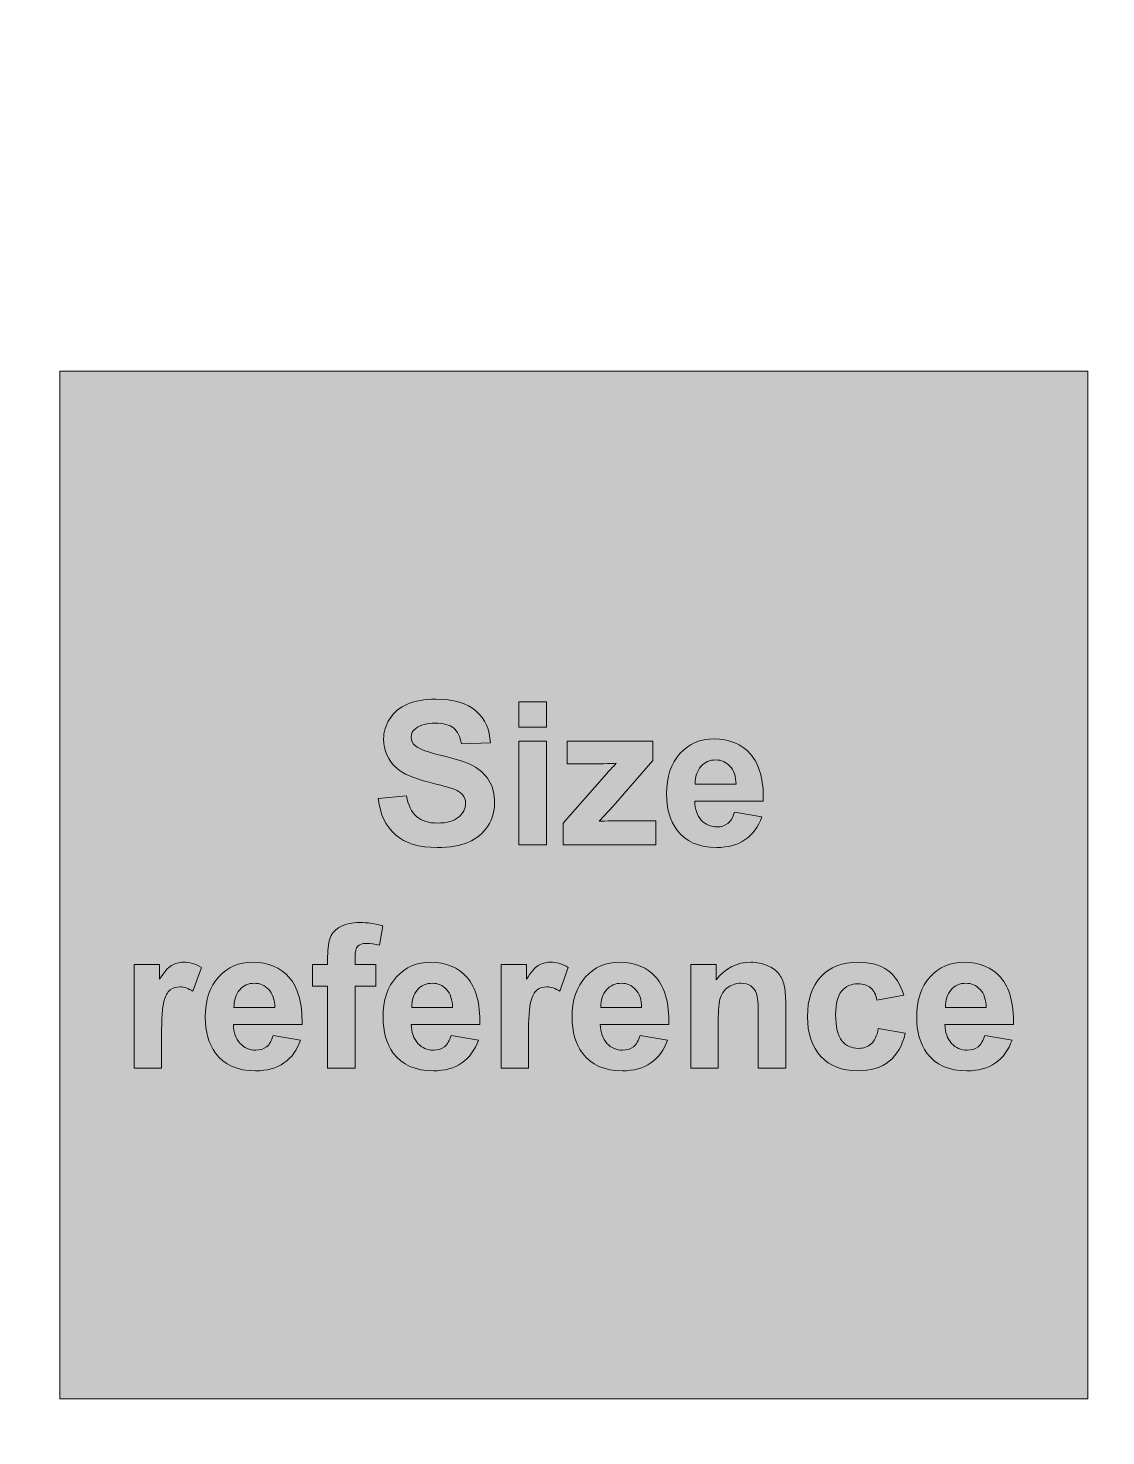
# Model space of a CAD drawing. Header units: centimetres. Extents: x 0 to 42, y -40 to 0.
# Drawn here: x 3.997 to 7.142, y -35.99 to -31.88 of the extents above; entities that cross this region are included whole.
import ezdxf

# ---------------------------------------------------------------- set-up
doc = ezdxf.new("R2010")
doc.units = ezdxf.units.CM
doc.header["$MEASUREMENT"] = 0

msp = doc.modelspace()

# ---------------------------------------------------------------- hatches: boundary and pattern name
at = {"true_color": 0xed3237}
msp.add_hatch(color=240, dxfattribs=at).paths.add_polyline_path([(4.0892, -35.8816), (7.0892, -35.8816), (7.0892, -32.8817), (4.0892, -32.8817)])
at = {"true_color": 0xfefefe}
h = msp.add_hatch(color=7, dxfattribs=at)
edge = h.paths.add_edge_path()
edge.add_spline(control_points=[(5.0183, -34.1292), (5.0183, -34.1292), (5.1005, -34.1211), (5.1005, -34.1211), (5.1055, -34.1486), (5.1154, -34.1687), (5.1305, -34.1817), (5.1456, -34.1946), (5.1659, -34.201), (5.1915, -34.201), (5.2185, -34.201), (5.2389, -34.1953), (5.2526, -34.1838), (5.2664, -34.1723), (5.2733, -34.1589), (5.2733, -34.1435), (5.2733, -34.1336), (5.2703, -34.1252), (5.2646, -34.1182), (5.2589, -34.1113), (5.2488, -34.1053), (5.2344, -34.1002), (5.2245, -34.0967), (5.2022, -34.0907), (5.1672, -34.082), (5.1221, -34.0707), (5.0905, -34.0569), (5.0723, -34.0404), (5.0468, -34.0174), (5.034, -33.9893), (5.034, -33.9561), (5.034, -33.9348), (5.0401, -33.9148), (5.052, -33.8962), (5.0641, -33.8776), (5.0814, -33.8635), (5.104, -33.8538), (5.1267, -33.8441), (5.1539, -33.8392), (5.186, -33.8392), (5.2382, -33.8392), (5.2776, -33.8508), (5.304, -33.874), (5.3304, -33.8973), (5.3443, -33.9282), (5.3456, -33.967), (5.3456, -33.967), (5.261, -33.9699), (5.261, -33.9699), (5.2574, -33.9483), (5.2497, -33.9329), (5.2379, -33.9234), (5.2262, -33.914), (5.2085, -33.9092), (5.185, -33.9092), (5.1606, -33.9092), (5.1416, -33.9143), (5.1279, -33.9244), (5.119, -33.9309), (5.1145, -33.9396), (5.1145, -33.9505), (5.1145, -33.9604), (5.1187, -33.9689), (5.1271, -33.9759), (5.1377, -33.9849), (5.1635, -33.9942), (5.2044, -34.004), (5.2454, -34.0136), (5.2756, -34.0237), (5.2951, -34.034), (5.3148, -34.0444), (5.3302, -34.0585), (5.3412, -34.0765), (5.3523, -34.0945), (5.3579, -34.1167), (5.3579, -34.143), (5.3579, -34.167), (5.3513, -34.1894), (5.3379, -34.2103), (5.3246, -34.2312), (5.3058, -34.2468), (5.2815, -34.2569), (5.2572, -34.2671), (5.2269, -34.2722), (5.1906, -34.2722), (5.1378, -34.2722), (5.0972, -34.26), (5.0689, -34.2356), (5.0406, -34.2113), (5.0238, -34.1758), (5.0183, -34.1292), (5.0183, -34.1292), (5.0183, -34.1292), (5.0183, -34.1292)], knot_values=[0, 0, 0, 0, 1, 1, 1, 2, 2, 2, 3, 3, 3, 4, 4, 4, 5, 5, 5, 6, 6, 6, 7, 7, 7, 8, 8, 8, 9, 9, 9, 10, 10, 10, 11, 11, 11, 12, 12, 12, 13, 13, 13, 14, 14, 14, 15, 15, 15, 16, 16, 16, 17, 17, 17, 18, 18, 18, 19, 19, 19, 20, 20, 20, 21, 21, 21, 22, 22, 22, 23, 23, 23, 24, 24, 24, 25, 25, 25, 26, 26, 26, 27, 27, 27, 28, 28, 28, 29, 29, 29, 30, 30, 30, 31, 31, 31, 31], degree=3, periodic=1)
h.paths.add_polyline_path([(5.4291, -33.9209), (5.4291, -33.8468), (5.509, -33.8468), (5.509, -33.9209)])
h.paths.add_polyline_path([(5.4291, -34.2646), (5.4291, -33.9618), (5.509, -33.9618), (5.509, -34.2646)])
edge = h.paths.add_edge_path()
edge.add_spline(control_points=[(5.5585, -34.2646), (5.5585, -34.2646), (5.5585, -34.2016), (5.5585, -34.2016), (5.5585, -34.2016), (5.6718, -34.0718), (5.6718, -34.0718), (5.6905, -34.0504), (5.7042, -34.0355), (5.7131, -34.0265), (5.7038, -34.0271), (5.6916, -34.0275), (5.6764, -34.0277), (5.6764, -34.0277), (5.5696, -34.0283), (5.5696, -34.0283), (5.5696, -34.0283), (5.5696, -33.9618), (5.5696, -33.9618), (5.5696, -33.9618), (5.8199, -33.9618), (5.8199, -33.9618), (5.8199, -33.9618), (5.8199, -34.0184), (5.8199, -34.0184), (5.8199, -34.0184), (5.7043, -34.1516), (5.7043, -34.1516), (5.7043, -34.1516), (5.6635, -34.1957), (5.6635, -34.1957), (5.6857, -34.1946), (5.6995, -34.194), (5.7049, -34.194), (5.7049, -34.194), (5.8287, -34.194), (5.8287, -34.194), (5.8287, -34.194), (5.8287, -34.2646), (5.8287, -34.2646), (5.8287, -34.2646), (5.5585, -34.2646), (5.5585, -34.2646), (5.5585, -34.2646), (5.5585, -34.2646), (5.5585, -34.2646)], knot_values=[0, 0, 0, 0, 1, 1, 1, 2, 2, 2, 3, 3, 3, 4, 4, 4, 5, 5, 5, 6, 6, 6, 7, 7, 7, 8, 8, 8, 9, 9, 9, 10, 10, 10, 11, 11, 11, 12, 12, 12, 13, 13, 13, 14, 14, 14, 15, 15, 15, 15], degree=3, periodic=1)
edge = h.paths.add_edge_path()
edge.add_spline(control_points=[(6.058, -34.1689), (6.058, -34.1689), (6.1379, -34.1823), (6.1379, -34.1823), (6.1277, -34.2116), (6.1115, -34.2339), (6.0894, -34.2492), (6.0672, -34.2645), (6.0395, -34.2722), (6.0064, -34.2722), (5.9537, -34.2722), (5.9147, -34.255), (5.8896, -34.2205), (5.8696, -34.1929), (5.8596, -34.1581), (5.8596, -34.116), (5.8596, -34.0658), (5.8727, -34.0264), (5.8989, -33.998), (5.9251, -33.9695), (5.9582, -33.9553), (5.9983, -33.9553), (6.0432, -33.9553), (6.0787, -33.9702), (6.1048, -34), (6.1307, -34.0297), (6.1432, -34.0753), (6.142, -34.1368), (6.142, -34.1368), (5.9419, -34.1368), (5.9419, -34.1368), (5.9425, -34.1605), (5.9489, -34.179), (5.9612, -34.1922), (5.9735, -34.2055), (5.9889, -34.2121), (6.0071, -34.2121), (6.0197, -34.2121), (6.0302, -34.2087), (6.0386, -34.2019), (6.0472, -34.1951), (6.0536, -34.1841), (6.058, -34.1689), (6.058, -34.1689), (6.058, -34.1689), (6.058, -34.1689)], knot_values=[0, 0, 0, 0, 1, 1, 1, 2, 2, 2, 3, 3, 3, 4, 4, 4, 5, 5, 5, 6, 6, 6, 7, 7, 7, 8, 8, 8, 9, 9, 9, 10, 10, 10, 11, 11, 11, 12, 12, 12, 13, 13, 13, 14, 14, 14, 15, 15, 15, 15], degree=3, periodic=1)
edge = h.paths.add_edge_path()
edge.add_spline(control_points=[(6.0627, -34.0878), (6.0621, -34.0646), (6.0562, -34.0469), (6.0448, -34.0348), (6.0334, -34.0226), (6.0196, -34.0166), (6.0033, -34.0166), (5.9858, -34.0166), (5.9714, -34.023), (5.9601, -34.0358), (5.9487, -34.0485), (5.9431, -34.0659), (5.9433, -34.0878), (5.9433, -34.0878), (6.0627, -34.0878), (6.0627, -34.0878), (6.0627, -34.0878), (6.0627, -34.0878), (6.0627, -34.0878)], knot_values=[0, 0, 0, 0, 1, 1, 1, 2, 2, 2, 3, 3, 3, 4, 4, 4, 5, 5, 5, 6, 6, 6, 6], degree=3, periodic=1)
edge = h.paths.add_edge_path()
edge.add_spline(control_points=[(4.3863, -34.9165), (4.3863, -34.9165), (4.3064, -34.9165), (4.3064, -34.9165), (4.3064, -34.9165), (4.3064, -34.6136), (4.3064, -34.6136), (4.3064, -34.6136), (4.3805, -34.6136), (4.3805, -34.6136), (4.3805, -34.6136), (4.3805, -34.6566), (4.3805, -34.6566), (4.3932, -34.6363), (4.4047, -34.623), (4.4149, -34.6167), (4.4251, -34.6103), (4.4367, -34.6072), (4.4496, -34.6072), (4.4679, -34.6072), (4.4855, -34.6123), (4.5024, -34.6223), (4.5024, -34.6223), (4.4776, -34.6921), (4.4776, -34.6921), (4.4641, -34.6834), (4.4516, -34.679), (4.44, -34.679), (4.4287, -34.679), (4.4192, -34.6821), (4.4114, -34.6882), (4.4036, -34.6945), (4.3975, -34.7056), (4.393, -34.7217), (4.3885, -34.7378), (4.3863, -34.7717), (4.3863, -34.8231), (4.3863, -34.8231), (4.3863, -34.9165), (4.3863, -34.9165), (4.3863, -34.9165), (4.3863, -34.9165), (4.3863, -34.9165)], knot_values=[0, 0, 0, 0, 1, 1, 1, 2, 2, 2, 3, 3, 3, 4, 4, 4, 5, 5, 5, 6, 6, 6, 7, 7, 7, 8, 8, 8, 9, 9, 9, 10, 10, 10, 11, 11, 11, 12, 12, 12, 13, 13, 13, 14, 14, 14, 14], degree=3, periodic=1)
edge = h.paths.add_edge_path()
edge.add_spline(control_points=[(4.712, -34.8208), (4.712, -34.8208), (4.792, -34.8342), (4.792, -34.8342), (4.7818, -34.8635), (4.7655, -34.8858), (4.7434, -34.9011), (4.7213, -34.9164), (4.6935, -34.9241), (4.6604, -34.9241), (4.6078, -34.9241), (4.5688, -34.9069), (4.5436, -34.8724), (4.5236, -34.8448), (4.5136, -34.81), (4.5136, -34.7679), (4.5136, -34.7177), (4.5267, -34.6783), (4.5529, -34.6499), (4.5791, -34.6214), (4.6122, -34.6072), (4.6523, -34.6072), (4.6972, -34.6072), (4.7327, -34.6221), (4.7588, -34.6519), (4.7848, -34.6816), (4.7972, -34.7272), (4.796, -34.7887), (4.796, -34.7887), (4.5959, -34.7887), (4.5959, -34.7887), (4.5965, -34.8124), (4.6029, -34.8309), (4.6153, -34.8441), (4.6275, -34.8574), (4.6429, -34.864), (4.6612, -34.864), (4.6737, -34.864), (4.6842, -34.8606), (4.6927, -34.8538), (4.7012, -34.847), (4.7076, -34.836), (4.712, -34.8208), (4.712, -34.8208), (4.712, -34.8208), (4.712, -34.8208)], knot_values=[0, 0, 0, 0, 1, 1, 1, 2, 2, 2, 3, 3, 3, 4, 4, 4, 5, 5, 5, 6, 6, 6, 7, 7, 7, 8, 8, 8, 9, 9, 9, 10, 10, 10, 11, 11, 11, 12, 12, 12, 13, 13, 13, 14, 14, 14, 15, 15, 15, 15], degree=3, periodic=1)
edge = h.paths.add_edge_path()
edge.add_spline(control_points=[(4.7167, -34.7397), (4.7161, -34.7164), (4.7102, -34.6987), (4.6988, -34.6867), (4.6874, -34.6745), (4.6736, -34.6685), (4.6573, -34.6685), (4.6399, -34.6685), (4.6255, -34.6749), (4.6141, -34.6877), (4.6027, -34.7004), (4.5972, -34.7178), (4.5974, -34.7397), (4.5974, -34.7397), (4.7167, -34.7397), (4.7167, -34.7397), (4.7167, -34.7397), (4.7167, -34.7397), (4.7167, -34.7397)], knot_values=[0, 0, 0, 0, 1, 1, 1, 2, 2, 2, 3, 3, 3, 4, 4, 4, 5, 5, 5, 6, 6, 6, 6], degree=3, periodic=1)
edge = h.paths.add_edge_path()
edge.add_spline(control_points=[(4.8265, -34.6136), (4.8265, -34.6136), (4.8708, -34.6136), (4.8708, -34.6136), (4.8708, -34.6136), (4.8708, -34.5908), (4.8708, -34.5908), (4.8708, -34.5653), (4.8736, -34.5463), (4.879, -34.5337), (4.8845, -34.5211), (4.8945, -34.5108), (4.9091, -34.503), (4.9237, -34.4951), (4.9422, -34.4911), (4.9646, -34.4911), (4.9874, -34.4911), (5.0099, -34.4945), (5.0319, -34.5013), (5.0319, -34.5013), (5.0217, -34.557), (5.0217, -34.557), (5.0086, -34.5539), (4.9961, -34.5524), (4.984, -34.5524), (4.9722, -34.5524), (4.9637, -34.5551), (4.9585, -34.5605), (4.9534, -34.566), (4.9508, -34.5765), (4.9508, -34.592), (4.9508, -34.592), (4.9508, -34.6136), (4.9508, -34.6136), (4.9508, -34.6136), (5.0109, -34.6136), (5.0109, -34.6136), (5.0109, -34.6136), (5.0109, -34.6767), (5.0109, -34.6767), (5.0109, -34.6767), (4.9508, -34.6767), (4.9508, -34.6767), (4.9508, -34.6767), (4.9508, -34.9165), (4.9508, -34.9165), (4.9508, -34.9165), (4.8708, -34.9165), (4.8708, -34.9165), (4.8708, -34.9165), (4.8708, -34.6767), (4.8708, -34.6767), (4.8708, -34.6767), (4.8265, -34.6767), (4.8265, -34.6767), (4.8265, -34.6767), (4.8265, -34.6136), (4.8265, -34.6136), (4.8265, -34.6136), (4.8265, -34.6136), (4.8265, -34.6136)], knot_values=[0, 0, 0, 0, 1, 1, 1, 2, 2, 2, 3, 3, 3, 4, 4, 4, 5, 5, 5, 6, 6, 6, 7, 7, 7, 8, 8, 8, 9, 9, 9, 10, 10, 10, 11, 11, 11, 12, 12, 12, 13, 13, 13, 14, 14, 14, 15, 15, 15, 16, 16, 16, 17, 17, 17, 18, 18, 18, 19, 19, 19, 20, 20, 20, 20], degree=3, periodic=1)
edge = h.paths.add_edge_path()
edge.add_spline(control_points=[(5.2309, -34.8208), (5.2309, -34.8208), (5.3108, -34.8342), (5.3108, -34.8342), (5.3006, -34.8635), (5.2843, -34.8858), (5.2623, -34.9011), (5.2401, -34.9164), (5.2124, -34.9241), (5.1792, -34.9241), (5.1266, -34.9241), (5.0876, -34.9069), (5.0624, -34.8724), (5.0425, -34.8448), (5.0325, -34.81), (5.0325, -34.7679), (5.0325, -34.7177), (5.0456, -34.6783), (5.0718, -34.6499), (5.0979, -34.6214), (5.1311, -34.6072), (5.1712, -34.6072), (5.2161, -34.6072), (5.2516, -34.6221), (5.2777, -34.6519), (5.3036, -34.6816), (5.3161, -34.7272), (5.3149, -34.7887), (5.3149, -34.7887), (5.1147, -34.7887), (5.1147, -34.7887), (5.1153, -34.8124), (5.1217, -34.8309), (5.1341, -34.8441), (5.1464, -34.8574), (5.1617, -34.864), (5.18, -34.864), (5.1925, -34.864), (5.203, -34.8606), (5.2115, -34.8538), (5.2201, -34.847), (5.2265, -34.836), (5.2309, -34.8208), (5.2309, -34.8208), (5.2309, -34.8208), (5.2309, -34.8208)], knot_values=[0, 0, 0, 0, 1, 1, 1, 2, 2, 2, 3, 3, 3, 4, 4, 4, 5, 5, 5, 6, 6, 6, 7, 7, 7, 8, 8, 8, 9, 9, 9, 10, 10, 10, 11, 11, 11, 12, 12, 12, 13, 13, 13, 14, 14, 14, 15, 15, 15, 15], degree=3, periodic=1)
edge = h.paths.add_edge_path()
edge.add_spline(control_points=[(5.2355, -34.7397), (5.235, -34.7164), (5.229, -34.6987), (5.2176, -34.6867), (5.2063, -34.6745), (5.1925, -34.6685), (5.1761, -34.6685), (5.1587, -34.6685), (5.1443, -34.6749), (5.1329, -34.6877), (5.1216, -34.7004), (5.116, -34.7178), (5.1162, -34.7397), (5.1162, -34.7397), (5.2355, -34.7397), (5.2355, -34.7397), (5.2355, -34.7397), (5.2355, -34.7397), (5.2355, -34.7397)], knot_values=[0, 0, 0, 0, 1, 1, 1, 2, 2, 2, 3, 3, 3, 4, 4, 4, 5, 5, 5, 6, 6, 6, 6], degree=3, periodic=1)
edge = h.paths.add_edge_path()
edge.add_spline(control_points=[(5.4568, -34.9165), (5.4568, -34.9165), (5.3768, -34.9165), (5.3768, -34.9165), (5.3768, -34.9165), (5.3768, -34.6136), (5.3768, -34.6136), (5.3768, -34.6136), (5.4509, -34.6136), (5.4509, -34.6136), (5.4509, -34.6136), (5.4509, -34.6566), (5.4509, -34.6566), (5.4637, -34.6363), (5.4752, -34.623), (5.4854, -34.6167), (5.4956, -34.6103), (5.5072, -34.6072), (5.5201, -34.6072), (5.5384, -34.6072), (5.556, -34.6123), (5.5729, -34.6223), (5.5729, -34.6223), (5.5481, -34.6921), (5.5481, -34.6921), (5.5346, -34.6834), (5.522, -34.679), (5.5105, -34.679), (5.4992, -34.679), (5.4897, -34.6821), (5.4819, -34.6882), (5.4741, -34.6945), (5.468, -34.7056), (5.4635, -34.7217), (5.459, -34.7378), (5.4568, -34.7717), (5.4568, -34.8231), (5.4568, -34.8231), (5.4568, -34.9165), (5.4568, -34.9165), (5.4568, -34.9165), (5.4568, -34.9165), (5.4568, -34.9165)], knot_values=[0, 0, 0, 0, 1, 1, 1, 2, 2, 2, 3, 3, 3, 4, 4, 4, 5, 5, 5, 6, 6, 6, 7, 7, 7, 8, 8, 8, 9, 9, 9, 10, 10, 10, 11, 11, 11, 12, 12, 12, 13, 13, 13, 14, 14, 14, 14], degree=3, periodic=1)
edge = h.paths.add_edge_path()
edge.add_spline(control_points=[(5.7825, -34.8208), (5.7825, -34.8208), (5.8624, -34.8342), (5.8624, -34.8342), (5.8522, -34.8635), (5.836, -34.8858), (5.8139, -34.9011), (5.7917, -34.9164), (5.764, -34.9241), (5.7309, -34.9241), (5.6782, -34.9241), (5.6392, -34.9069), (5.614, -34.8724), (5.5941, -34.8448), (5.5841, -34.81), (5.5841, -34.7679), (5.5841, -34.7177), (5.5972, -34.6783), (5.6234, -34.6499), (5.6495, -34.6214), (5.6827, -34.6072), (5.7228, -34.6072), (5.7677, -34.6072), (5.8032, -34.6221), (5.8293, -34.6519), (5.8552, -34.6816), (5.8677, -34.7272), (5.8665, -34.7887), (5.8665, -34.7887), (5.6664, -34.7887), (5.6664, -34.7887), (5.667, -34.8124), (5.6734, -34.8309), (5.6857, -34.8441), (5.698, -34.8574), (5.7133, -34.864), (5.7316, -34.864), (5.7442, -34.864), (5.7547, -34.8606), (5.7631, -34.8538), (5.7717, -34.847), (5.7781, -34.836), (5.7825, -34.8208), (5.7825, -34.8208), (5.7825, -34.8208), (5.7825, -34.8208)], knot_values=[0, 0, 0, 0, 1, 1, 1, 2, 2, 2, 3, 3, 3, 4, 4, 4, 5, 5, 5, 6, 6, 6, 7, 7, 7, 8, 8, 8, 9, 9, 9, 10, 10, 10, 11, 11, 11, 12, 12, 12, 13, 13, 13, 14, 14, 14, 15, 15, 15, 15], degree=3, periodic=1)
edge = h.paths.add_edge_path()
edge.add_spline(control_points=[(5.7871, -34.7397), (5.7866, -34.7164), (5.7806, -34.6987), (5.7693, -34.6867), (5.7579, -34.6745), (5.7441, -34.6685), (5.7277, -34.6685), (5.7103, -34.6685), (5.6959, -34.6749), (5.6846, -34.6877), (5.6732, -34.7004), (5.6676, -34.7178), (5.6678, -34.7397), (5.6678, -34.7397), (5.7871, -34.7397), (5.7871, -34.7397), (5.7871, -34.7397), (5.7871, -34.7397), (5.7871, -34.7397)], knot_values=[0, 0, 0, 0, 1, 1, 1, 2, 2, 2, 3, 3, 3, 4, 4, 4, 5, 5, 5, 6, 6, 6, 6], degree=3, periodic=1)
edge = h.paths.add_edge_path()
edge.add_spline(control_points=[(6.2074, -34.9165), (6.2074, -34.9165), (6.1274, -34.9165), (6.1274, -34.9165), (6.1274, -34.9165), (6.1274, -34.7622), (6.1274, -34.7622), (6.1274, -34.7295), (6.1257, -34.7084), (6.1223, -34.6988), (6.1188, -34.6892), (6.1133, -34.6818), (6.1055, -34.6765), (6.0977, -34.6711), (6.0883, -34.6685), (6.0775, -34.6685), (6.0634, -34.6685), (6.0509, -34.6723), (6.0398, -34.6799), (6.0286, -34.6875), (6.021, -34.6976), (6.017, -34.71), (6.0128, -34.7226), (6.0107, -34.7457), (6.0107, -34.7796), (6.0107, -34.7796), (6.0107, -34.9165), (6.0107, -34.9165), (6.0107, -34.9165), (5.9308, -34.9165), (5.9308, -34.9165), (5.9308, -34.9165), (5.9308, -34.6136), (5.9308, -34.6136), (5.9308, -34.6136), (6.0049, -34.6136), (6.0049, -34.6136), (6.0049, -34.6136), (6.0049, -34.6581), (6.0049, -34.6581), (6.0315, -34.6242), (6.0648, -34.6072), (6.1052, -34.6072), (6.1229, -34.6072), (6.1391, -34.6104), (6.1538, -34.6167), (6.1686, -34.6232), (6.1797, -34.6312), (6.1872, -34.6411), (6.1947, -34.651), (6.2, -34.6622), (6.2029, -34.6747), (6.2059, -34.6873), (6.2074, -34.7052), (6.2074, -34.7285), (6.2074, -34.7285), (6.2074, -34.9165), (6.2074, -34.9165), (6.2074, -34.9165), (6.2074, -34.9165), (6.2074, -34.9165)], knot_values=[0, 0, 0, 0, 1, 1, 1, 2, 2, 2, 3, 3, 3, 4, 4, 4, 5, 5, 5, 6, 6, 6, 7, 7, 7, 8, 8, 8, 9, 9, 9, 10, 10, 10, 11, 11, 11, 12, 12, 12, 13, 13, 13, 14, 14, 14, 15, 15, 15, 16, 16, 16, 17, 17, 17, 18, 18, 18, 19, 19, 19, 20, 20, 20, 20], degree=3, periodic=1)
edge = h.paths.add_edge_path()
edge.add_spline(control_points=[(6.5521, -34.7035), (6.5521, -34.7035), (6.4734, -34.7175), (6.4734, -34.7175), (6.4707, -34.7019), (6.4647, -34.6901), (6.4553, -34.6821), (6.4458, -34.6742), (6.4337, -34.6702), (6.4187, -34.6702), (6.3988, -34.6702), (6.3828, -34.6771), (6.371, -34.691), (6.3591, -34.7048), (6.3532, -34.7278), (6.3532, -34.7602), (6.3532, -34.7962), (6.3592, -34.8216), (6.3713, -34.8365), (6.3833, -34.8513), (6.3995, -34.8587), (6.4197, -34.8587), (6.4349, -34.8587), (6.4473, -34.8543), (6.4569, -34.8457), (6.4667, -34.837), (6.4735, -34.8222), (6.4775, -34.801), (6.4775, -34.801), (6.5562, -34.8144), (6.5562, -34.8144), (6.5481, -34.8506), (6.5324, -34.8779), (6.5093, -34.8964), (6.4861, -34.9148), (6.4551, -34.9241), (6.4161, -34.9241), (6.3719, -34.9241), (6.3366, -34.9101), (6.3104, -34.8822), (6.284, -34.8542), (6.2709, -34.8154), (6.2709, -34.7659), (6.2709, -34.7159), (6.2841, -34.677), (6.3105, -34.649), (6.3368, -34.6211), (6.3725, -34.6072), (6.4175, -34.6072), (6.4543, -34.6072), (6.4836, -34.6152), (6.5054, -34.6311), (6.5271, -34.6469), (6.5426, -34.671), (6.5521, -34.7035), (6.5521, -34.7035), (6.5521, -34.7035), (6.5521, -34.7035)], knot_values=[0, 0, 0, 0, 1, 1, 1, 2, 2, 2, 3, 3, 3, 4, 4, 4, 5, 5, 5, 6, 6, 6, 7, 7, 7, 8, 8, 8, 9, 9, 9, 10, 10, 10, 11, 11, 11, 12, 12, 12, 13, 13, 13, 14, 14, 14, 15, 15, 15, 16, 16, 16, 17, 17, 17, 18, 18, 18, 19, 19, 19, 19], degree=3, periodic=1)
edge = h.paths.add_edge_path()
edge.add_spline(control_points=[(6.788, -34.8208), (6.788, -34.8208), (6.8679, -34.8342), (6.8679, -34.8342), (6.8577, -34.8635), (6.8415, -34.8858), (6.8194, -34.9011), (6.7972, -34.9164), (6.7695, -34.9241), (6.7364, -34.9241), (6.6837, -34.9241), (6.6447, -34.9069), (6.6196, -34.8724), (6.5996, -34.8448), (6.5896, -34.81), (6.5896, -34.7679), (6.5896, -34.7177), (6.6027, -34.6783), (6.6289, -34.6499), (6.655, -34.6214), (6.6882, -34.6072), (6.7283, -34.6072), (6.7732, -34.6072), (6.8087, -34.6221), (6.8348, -34.6519), (6.8607, -34.6816), (6.8732, -34.7272), (6.872, -34.7887), (6.872, -34.7887), (6.6719, -34.7887), (6.6719, -34.7887), (6.6724, -34.8124), (6.6789, -34.8309), (6.6912, -34.8441), (6.7035, -34.8574), (6.7188, -34.864), (6.7371, -34.864), (6.7497, -34.864), (6.7602, -34.8606), (6.7686, -34.8538), (6.7772, -34.847), (6.7836, -34.836), (6.788, -34.8208), (6.788, -34.8208), (6.788, -34.8208), (6.788, -34.8208)], knot_values=[0, 0, 0, 0, 1, 1, 1, 2, 2, 2, 3, 3, 3, 4, 4, 4, 5, 5, 5, 6, 6, 6, 7, 7, 7, 8, 8, 8, 9, 9, 9, 10, 10, 10, 11, 11, 11, 12, 12, 12, 13, 13, 13, 14, 14, 14, 15, 15, 15, 15], degree=3, periodic=1)
edge = h.paths.add_edge_path()
edge.add_spline(control_points=[(6.7927, -34.7397), (6.7921, -34.7164), (6.7861, -34.6987), (6.7748, -34.6867), (6.7634, -34.6745), (6.7496, -34.6685), (6.7332, -34.6685), (6.7158, -34.6685), (6.7014, -34.6749), (6.69, -34.6877), (6.6787, -34.7004), (6.6731, -34.7178), (6.6733, -34.7397), (6.6733, -34.7397), (6.7927, -34.7397), (6.7927, -34.7397)], knot_values=[0, 0, 0, 0, 1, 1, 1, 2, 2, 2, 3, 3, 3, 4, 4, 4, 5, 5, 5, 5], degree=3, periodic=1)

# ---------------------------------------------------------------- linework, layer by layer
at = {"color": 250, "lineweight": 18, "true_color": 0x373435}
msp.add_lwpolyline([(4.0892, -35.8816), (7.0892, -35.8816), (7.0892, -32.8817), (4.0892, -32.8817), (4.0892, -35.8816)], dxfattribs=at)
at = {"lineweight": 0}
for points in [[(5.4291, -33.9209), (5.4291, -33.8468), (5.509, -33.8468), (5.509, -33.9209), (5.4291, -33.9209), (5.4291, -33.9209)], [(5.4291, -34.2646), (5.4291, -33.9618), (5.509, -33.9618), (5.509, -34.2646), (5.4291, -34.2646), (5.4291, -34.2646)]]:
    msp.add_lwpolyline(points, dxfattribs=at)
at = {"color": 1, "lineweight": 211, "true_color": 0xff0000}
msp.add_open_spline([(2.5206, -0.0067), (2.5206, -0.0067), (39.4678, -0.0067), (39.4678, -0.0067), (40.8573, -0.0067), (41.9942, -1.1436), (41.9942, -2.5331), (41.9942, -2.5331), (41.9942, -37.4804), (41.9942, -37.4804), (41.9942, -38.8699), (40.8573, -40.0067), (39.4678, -40.0067), (39.4678, -40.0067), (2.5206, -40.0067), (2.5206, -40.0067), (1.1311, -40.0067), (-0.0058, -38.8699), (-0.0058, -37.4804), (-0.0058, -37.4804), (-0.0058, -2.5331), (-0.0058, -2.5331), (-0.0058, -1.1436), (1.1311, -0.0067), (2.5206, -0.0067)], degree=3, knots=[0, 0, 0, 0, 1, 1, 1, 2, 2, 2, 3, 3, 3, 4, 4, 4, 5, 5, 5, 6, 6, 6, 7, 7, 7, 8, 8, 8, 8], dxfattribs=at)
at = {"lineweight": 0}
for points, knots in [([(5.0183, -34.1292), (5.0183, -34.1292), (5.1005, -34.1211), (5.1005, -34.1211), (5.1055, -34.1486), (5.1154, -34.1687), (5.1305, -34.1817), (5.1456, -34.1946), (5.1659, -34.201), (5.1915, -34.201), (5.2185, -34.201), (5.2389, -34.1953), (5.2526, -34.1838), (5.2664, -34.1723), (5.2733, -34.1589), (5.2733, -34.1435), (5.2733, -34.1336), (5.2703, -34.1252), (5.2646, -34.1182), (5.2589, -34.1113), (5.2488, -34.1053), (5.2344, -34.1002), (5.2245, -34.0967), (5.2022, -34.0907), (5.1672, -34.082), (5.1221, -34.0707), (5.0905, -34.0569), (5.0723, -34.0404), (5.0468, -34.0174), (5.034, -33.9893), (5.034, -33.9561), (5.034, -33.9348), (5.0401, -33.9148), (5.052, -33.8962), (5.0641, -33.8776), (5.0814, -33.8635), (5.104, -33.8538), (5.1267, -33.8441), (5.1539, -33.8392), (5.186, -33.8392), (5.2382, -33.8392), (5.2776, -33.8508), (5.304, -33.874), (5.3304, -33.8973), (5.3443, -33.9282), (5.3456, -33.967), (5.3456, -33.967), (5.261, -33.9699), (5.261, -33.9699), (5.2574, -33.9483), (5.2497, -33.9329), (5.2379, -33.9234), (5.2262, -33.914), (5.2085, -33.9092), (5.185, -33.9092), (5.1606, -33.9092), (5.1416, -33.9143), (5.1279, -33.9244), (5.119, -33.9309), (5.1145, -33.9396), (5.1145, -33.9505), (5.1145, -33.9604), (5.1187, -33.9689), (5.1271, -33.9759), (5.1377, -33.9849), (5.1635, -33.9942), (5.2044, -34.004), (5.2454, -34.0136), (5.2756, -34.0237), (5.2951, -34.034), (5.3148, -34.0444), (5.3302, -34.0585), (5.3412, -34.0765), (5.3523, -34.0945), (5.3579, -34.1167), (5.3579, -34.143), (5.3579, -34.167), (5.3513, -34.1894), (5.3379, -34.2103), (5.3246, -34.2312), (5.3058, -34.2468), (5.2815, -34.2569), (5.2572, -34.2671), (5.2269, -34.2722), (5.1906, -34.2722), (5.1378, -34.2722), (5.0972, -34.26), (5.0689, -34.2356), (5.0406, -34.2113), (5.0238, -34.1758), (5.0183, -34.1292), (5.0183, -34.1292), (5.0183, -34.1292), (5.0183, -34.1292)], [0, 0, 0, 0, 1, 1, 1, 2, 2, 2, 3, 3, 3, 4, 4, 4, 5, 5, 5, 6, 6, 6, 7, 7, 7, 8, 8, 8, 9, 9, 9, 10, 10, 10, 11, 11, 11, 12, 12, 12, 13, 13, 13, 14, 14, 14, 15, 15, 15, 16, 16, 16, 17, 17, 17, 18, 18, 18, 19, 19, 19, 20, 20, 20, 21, 21, 21, 22, 22, 22, 23, 23, 23, 24, 24, 24, 25, 25, 25, 26, 26, 26, 27, 27, 27, 28, 28, 28, 29, 29, 29, 30, 30, 30, 31, 31, 31, 31]), ([(5.5585, -34.2646), (5.5585, -34.2646), (5.5585, -34.2016), (5.5585, -34.2016), (5.5585, -34.2016), (5.6718, -34.0718), (5.6718, -34.0718), (5.6905, -34.0504), (5.7042, -34.0355), (5.7131, -34.0265), (5.7038, -34.0271), (5.6916, -34.0275), (5.6764, -34.0277), (5.6764, -34.0277), (5.5696, -34.0283), (5.5696, -34.0283), (5.5696, -34.0283), (5.5696, -33.9618), (5.5696, -33.9618), (5.5696, -33.9618), (5.8199, -33.9618), (5.8199, -33.9618), (5.8199, -33.9618), (5.8199, -34.0184), (5.8199, -34.0184), (5.8199, -34.0184), (5.7043, -34.1516), (5.7043, -34.1516), (5.7043, -34.1516), (5.6635, -34.1957), (5.6635, -34.1957), (5.6857, -34.1946), (5.6995, -34.194), (5.7049, -34.194), (5.7049, -34.194), (5.8287, -34.194), (5.8287, -34.194), (5.8287, -34.194), (5.8287, -34.2646), (5.8287, -34.2646), (5.8287, -34.2646), (5.5585, -34.2646), (5.5585, -34.2646), (5.5585, -34.2646), (5.5585, -34.2646), (5.5585, -34.2646)], [0, 0, 0, 0, 1, 1, 1, 2, 2, 2, 3, 3, 3, 4, 4, 4, 5, 5, 5, 6, 6, 6, 7, 7, 7, 8, 8, 8, 9, 9, 9, 10, 10, 10, 11, 11, 11, 12, 12, 12, 13, 13, 13, 14, 14, 14, 15, 15, 15, 15]), ([(6.058, -34.1689), (6.058, -34.1689), (6.1379, -34.1823), (6.1379, -34.1823), (6.1277, -34.2116), (6.1115, -34.2339), (6.0894, -34.2492), (6.0672, -34.2645), (6.0395, -34.2722), (6.0064, -34.2722), (5.9537, -34.2722), (5.9147, -34.255), (5.8896, -34.2205), (5.8696, -34.1929), (5.8596, -34.1581), (5.8596, -34.116), (5.8596, -34.0658), (5.8727, -34.0264), (5.8989, -33.998), (5.9251, -33.9695), (5.9582, -33.9553), (5.9983, -33.9553), (6.0432, -33.9553), (6.0787, -33.9702), (6.1048, -34), (6.1307, -34.0297), (6.1432, -34.0753), (6.142, -34.1368), (6.142, -34.1368), (5.9419, -34.1368), (5.9419, -34.1368), (5.9425, -34.1605), (5.9489, -34.179), (5.9612, -34.1922), (5.9735, -34.2055), (5.9889, -34.2121), (6.0071, -34.2121), (6.0197, -34.2121), (6.0302, -34.2087), (6.0386, -34.2019), (6.0472, -34.1951), (6.0536, -34.1841), (6.058, -34.1689), (6.058, -34.1689), (6.058, -34.1689), (6.058, -34.1689)], [0, 0, 0, 0, 1, 1, 1, 2, 2, 2, 3, 3, 3, 4, 4, 4, 5, 5, 5, 6, 6, 6, 7, 7, 7, 8, 8, 8, 9, 9, 9, 10, 10, 10, 11, 11, 11, 12, 12, 12, 13, 13, 13, 14, 14, 14, 15, 15, 15, 15]), ([(6.0627, -34.0878), (6.0621, -34.0646), (6.0562, -34.0469), (6.0448, -34.0348), (6.0334, -34.0226), (6.0196, -34.0166), (6.0033, -34.0166), (5.9858, -34.0166), (5.9714, -34.023), (5.9601, -34.0358), (5.9487, -34.0485), (5.9431, -34.0659), (5.9433, -34.0878), (5.9433, -34.0878), (6.0627, -34.0878), (6.0627, -34.0878), (6.0627, -34.0878), (6.0627, -34.0878), (6.0627, -34.0878)], [0, 0, 0, 0, 1, 1, 1, 2, 2, 2, 3, 3, 3, 4, 4, 4, 5, 5, 5, 6, 6, 6, 6]), ([(4.8265, -34.6136), (4.8265, -34.6136), (4.8708, -34.6136), (4.8708, -34.6136), (4.8708, -34.6136), (4.8708, -34.5908), (4.8708, -34.5908), (4.8708, -34.5653), (4.8736, -34.5463), (4.879, -34.5337), (4.8845, -34.5211), (4.8945, -34.5108), (4.9091, -34.503), (4.9237, -34.4951), (4.9422, -34.4911), (4.9646, -34.4911), (4.9874, -34.4911), (5.0099, -34.4945), (5.0319, -34.5013), (5.0319, -34.5013), (5.0217, -34.557), (5.0217, -34.557), (5.0086, -34.5539), (4.9961, -34.5524), (4.984, -34.5524), (4.9722, -34.5524), (4.9637, -34.5551), (4.9585, -34.5605), (4.9534, -34.566), (4.9508, -34.5765), (4.9508, -34.592), (4.9508, -34.592), (4.9508, -34.6136), (4.9508, -34.6136), (4.9508, -34.6136), (5.0109, -34.6136), (5.0109, -34.6136), (5.0109, -34.6136), (5.0109, -34.6767), (5.0109, -34.6767), (5.0109, -34.6767), (4.9508, -34.6767), (4.9508, -34.6767), (4.9508, -34.6767), (4.9508, -34.9165), (4.9508, -34.9165), (4.9508, -34.9165), (4.8708, -34.9165), (4.8708, -34.9165), (4.8708, -34.9165), (4.8708, -34.6767), (4.8708, -34.6767), (4.8708, -34.6767), (4.8265, -34.6767), (4.8265, -34.6767), (4.8265, -34.6767), (4.8265, -34.6136), (4.8265, -34.6136), (4.8265, -34.6136), (4.8265, -34.6136), (4.8265, -34.6136)], [0, 0, 0, 0, 1, 1, 1, 2, 2, 2, 3, 3, 3, 4, 4, 4, 5, 5, 5, 6, 6, 6, 7, 7, 7, 8, 8, 8, 9, 9, 9, 10, 10, 10, 11, 11, 11, 12, 12, 12, 13, 13, 13, 14, 14, 14, 15, 15, 15, 16, 16, 16, 17, 17, 17, 18, 18, 18, 19, 19, 19, 20, 20, 20, 20]), ([(4.3863, -34.9165), (4.3863, -34.9165), (4.3064, -34.9165), (4.3064, -34.9165), (4.3064, -34.9165), (4.3064, -34.6136), (4.3064, -34.6136), (4.3064, -34.6136), (4.3805, -34.6136), (4.3805, -34.6136), (4.3805, -34.6136), (4.3805, -34.6566), (4.3805, -34.6566), (4.3932, -34.6363), (4.4047, -34.623), (4.4149, -34.6167), (4.4251, -34.6103), (4.4367, -34.6072), (4.4496, -34.6072), (4.4679, -34.6072), (4.4855, -34.6123), (4.5024, -34.6223), (4.5024, -34.6223), (4.4776, -34.6921), (4.4776, -34.6921), (4.4641, -34.6834), (4.4516, -34.679), (4.44, -34.679), (4.4287, -34.679), (4.4192, -34.6821), (4.4114, -34.6882), (4.4036, -34.6945), (4.3975, -34.7056), (4.393, -34.7217), (4.3885, -34.7378), (4.3863, -34.7717), (4.3863, -34.8231), (4.3863, -34.8231), (4.3863, -34.9165), (4.3863, -34.9165), (4.3863, -34.9165), (4.3863, -34.9165), (4.3863, -34.9165)], [0, 0, 0, 0, 1, 1, 1, 2, 2, 2, 3, 3, 3, 4, 4, 4, 5, 5, 5, 6, 6, 6, 7, 7, 7, 8, 8, 8, 9, 9, 9, 10, 10, 10, 11, 11, 11, 12, 12, 12, 13, 13, 13, 14, 14, 14, 14]), ([(4.712, -34.8208), (4.712, -34.8208), (4.792, -34.8342), (4.792, -34.8342), (4.7818, -34.8635), (4.7655, -34.8858), (4.7434, -34.9011), (4.7213, -34.9164), (4.6935, -34.9241), (4.6604, -34.9241), (4.6078, -34.9241), (4.5688, -34.9069), (4.5436, -34.8724), (4.5236, -34.8448), (4.5136, -34.81), (4.5136, -34.7679), (4.5136, -34.7177), (4.5267, -34.6783), (4.5529, -34.6499), (4.5791, -34.6214), (4.6122, -34.6072), (4.6523, -34.6072), (4.6972, -34.6072), (4.7327, -34.6221), (4.7588, -34.6519), (4.7848, -34.6816), (4.7972, -34.7272), (4.796, -34.7887), (4.796, -34.7887), (4.5959, -34.7887), (4.5959, -34.7887), (4.5965, -34.8124), (4.6029, -34.8309), (4.6153, -34.8441), (4.6275, -34.8574), (4.6429, -34.864), (4.6612, -34.864), (4.6737, -34.864), (4.6842, -34.8606), (4.6927, -34.8538), (4.7012, -34.847), (4.7076, -34.836), (4.712, -34.8208), (4.712, -34.8208), (4.712, -34.8208), (4.712, -34.8208)], [0, 0, 0, 0, 1, 1, 1, 2, 2, 2, 3, 3, 3, 4, 4, 4, 5, 5, 5, 6, 6, 6, 7, 7, 7, 8, 8, 8, 9, 9, 9, 10, 10, 10, 11, 11, 11, 12, 12, 12, 13, 13, 13, 14, 14, 14, 15, 15, 15, 15]), ([(5.2309, -34.8208), (5.2309, -34.8208), (5.3108, -34.8342), (5.3108, -34.8342), (5.3006, -34.8635), (5.2843, -34.8858), (5.2623, -34.9011), (5.2401, -34.9164), (5.2124, -34.9241), (5.1792, -34.9241), (5.1266, -34.9241), (5.0876, -34.9069), (5.0624, -34.8724), (5.0425, -34.8448), (5.0325, -34.81), (5.0325, -34.7679), (5.0325, -34.7177), (5.0456, -34.6783), (5.0718, -34.6499), (5.0979, -34.6214), (5.1311, -34.6072), (5.1712, -34.6072), (5.2161, -34.6072), (5.2516, -34.6221), (5.2777, -34.6519), (5.3036, -34.6816), (5.3161, -34.7272), (5.3149, -34.7887), (5.3149, -34.7887), (5.1147, -34.7887), (5.1147, -34.7887), (5.1153, -34.8124), (5.1217, -34.8309), (5.1341, -34.8441), (5.1464, -34.8574), (5.1617, -34.864), (5.18, -34.864), (5.1925, -34.864), (5.203, -34.8606), (5.2115, -34.8538), (5.2201, -34.847), (5.2265, -34.836), (5.2309, -34.8208), (5.2309, -34.8208), (5.2309, -34.8208), (5.2309, -34.8208)], [0, 0, 0, 0, 1, 1, 1, 2, 2, 2, 3, 3, 3, 4, 4, 4, 5, 5, 5, 6, 6, 6, 7, 7, 7, 8, 8, 8, 9, 9, 9, 10, 10, 10, 11, 11, 11, 12, 12, 12, 13, 13, 13, 14, 14, 14, 15, 15, 15, 15]), ([(5.4568, -34.9165), (5.4568, -34.9165), (5.3768, -34.9165), (5.3768, -34.9165), (5.3768, -34.9165), (5.3768, -34.6136), (5.3768, -34.6136), (5.3768, -34.6136), (5.4509, -34.6136), (5.4509, -34.6136), (5.4509, -34.6136), (5.4509, -34.6566), (5.4509, -34.6566), (5.4637, -34.6363), (5.4752, -34.623), (5.4854, -34.6167), (5.4956, -34.6103), (5.5072, -34.6072), (5.5201, -34.6072), (5.5384, -34.6072), (5.556, -34.6123), (5.5729, -34.6223), (5.5729, -34.6223), (5.5481, -34.6921), (5.5481, -34.6921), (5.5346, -34.6834), (5.522, -34.679), (5.5105, -34.679), (5.4992, -34.679), (5.4897, -34.6821), (5.4819, -34.6882), (5.4741, -34.6945), (5.468, -34.7056), (5.4635, -34.7217), (5.459, -34.7378), (5.4568, -34.7717), (5.4568, -34.8231), (5.4568, -34.8231), (5.4568, -34.9165), (5.4568, -34.9165), (5.4568, -34.9165), (5.4568, -34.9165), (5.4568, -34.9165)], [0, 0, 0, 0, 1, 1, 1, 2, 2, 2, 3, 3, 3, 4, 4, 4, 5, 5, 5, 6, 6, 6, 7, 7, 7, 8, 8, 8, 9, 9, 9, 10, 10, 10, 11, 11, 11, 12, 12, 12, 13, 13, 13, 14, 14, 14, 14]), ([(5.7825, -34.8208), (5.7825, -34.8208), (5.8624, -34.8342), (5.8624, -34.8342), (5.8522, -34.8635), (5.836, -34.8858), (5.8139, -34.9011), (5.7917, -34.9164), (5.764, -34.9241), (5.7309, -34.9241), (5.6782, -34.9241), (5.6392, -34.9069), (5.614, -34.8724), (5.5941, -34.8448), (5.5841, -34.81), (5.5841, -34.7679), (5.5841, -34.7177), (5.5972, -34.6783), (5.6234, -34.6499), (5.6495, -34.6214), (5.6827, -34.6072), (5.7228, -34.6072), (5.7677, -34.6072), (5.8032, -34.6221), (5.8293, -34.6519), (5.8552, -34.6816), (5.8677, -34.7272), (5.8665, -34.7887), (5.8665, -34.7887), (5.6664, -34.7887), (5.6664, -34.7887), (5.667, -34.8124), (5.6734, -34.8309), (5.6857, -34.8441), (5.698, -34.8574), (5.7133, -34.864), (5.7316, -34.864), (5.7442, -34.864), (5.7547, -34.8606), (5.7631, -34.8538), (5.7717, -34.847), (5.7781, -34.836), (5.7825, -34.8208), (5.7825, -34.8208), (5.7825, -34.8208), (5.7825, -34.8208)], [0, 0, 0, 0, 1, 1, 1, 2, 2, 2, 3, 3, 3, 4, 4, 4, 5, 5, 5, 6, 6, 6, 7, 7, 7, 8, 8, 8, 9, 9, 9, 10, 10, 10, 11, 11, 11, 12, 12, 12, 13, 13, 13, 14, 14, 14, 15, 15, 15, 15]), ([(6.2074, -34.9165), (6.2074, -34.9165), (6.1274, -34.9165), (6.1274, -34.9165), (6.1274, -34.9165), (6.1274, -34.7622), (6.1274, -34.7622), (6.1274, -34.7295), (6.1257, -34.7084), (6.1223, -34.6988), (6.1188, -34.6892), (6.1133, -34.6818), (6.1055, -34.6765), (6.0977, -34.6711), (6.0883, -34.6685), (6.0775, -34.6685), (6.0634, -34.6685), (6.0509, -34.6723), (6.0398, -34.6799), (6.0286, -34.6875), (6.021, -34.6976), (6.017, -34.71), (6.0128, -34.7226), (6.0107, -34.7457), (6.0107, -34.7796), (6.0107, -34.7796), (6.0107, -34.9165), (6.0107, -34.9165), (6.0107, -34.9165), (5.9308, -34.9165), (5.9308, -34.9165), (5.9308, -34.9165), (5.9308, -34.6136), (5.9308, -34.6136), (5.9308, -34.6136), (6.0049, -34.6136), (6.0049, -34.6136), (6.0049, -34.6136), (6.0049, -34.6581), (6.0049, -34.6581), (6.0315, -34.6242), (6.0648, -34.6072), (6.1052, -34.6072), (6.1229, -34.6072), (6.1391, -34.6104), (6.1538, -34.6167), (6.1686, -34.6232), (6.1797, -34.6312), (6.1872, -34.6411), (6.1947, -34.651), (6.2, -34.6622), (6.2029, -34.6747), (6.2059, -34.6873), (6.2074, -34.7052), (6.2074, -34.7285), (6.2074, -34.7285), (6.2074, -34.9165), (6.2074, -34.9165), (6.2074, -34.9165), (6.2074, -34.9165), (6.2074, -34.9165)], [0, 0, 0, 0, 1, 1, 1, 2, 2, 2, 3, 3, 3, 4, 4, 4, 5, 5, 5, 6, 6, 6, 7, 7, 7, 8, 8, 8, 9, 9, 9, 10, 10, 10, 11, 11, 11, 12, 12, 12, 13, 13, 13, 14, 14, 14, 15, 15, 15, 16, 16, 16, 17, 17, 17, 18, 18, 18, 19, 19, 19, 20, 20, 20, 20]), ([(6.5521, -34.7035), (6.5521, -34.7035), (6.4734, -34.7175), (6.4734, -34.7175), (6.4707, -34.7019), (6.4647, -34.6901), (6.4553, -34.6821), (6.4458, -34.6742), (6.4337, -34.6702), (6.4187, -34.6702), (6.3988, -34.6702), (6.3828, -34.6771), (6.371, -34.691), (6.3591, -34.7048), (6.3532, -34.7278), (6.3532, -34.7602), (6.3532, -34.7962), (6.3592, -34.8216), (6.3713, -34.8365), (6.3833, -34.8513), (6.3995, -34.8587), (6.4197, -34.8587), (6.4349, -34.8587), (6.4473, -34.8543), (6.4569, -34.8457), (6.4667, -34.837), (6.4735, -34.8222), (6.4775, -34.801), (6.4775, -34.801), (6.5562, -34.8144), (6.5562, -34.8144), (6.5481, -34.8506), (6.5324, -34.8779), (6.5093, -34.8964), (6.4861, -34.9148), (6.4551, -34.9241), (6.4161, -34.9241), (6.3719, -34.9241), (6.3366, -34.9101), (6.3104, -34.8822), (6.284, -34.8542), (6.2709, -34.8154), (6.2709, -34.7659), (6.2709, -34.7159), (6.2841, -34.677), (6.3105, -34.649), (6.3368, -34.6211), (6.3725, -34.6072), (6.4175, -34.6072), (6.4543, -34.6072), (6.4836, -34.6152), (6.5054, -34.6311), (6.5271, -34.6469), (6.5426, -34.671), (6.5521, -34.7035), (6.5521, -34.7035), (6.5521, -34.7035), (6.5521, -34.7035)], [0, 0, 0, 0, 1, 1, 1, 2, 2, 2, 3, 3, 3, 4, 4, 4, 5, 5, 5, 6, 6, 6, 7, 7, 7, 8, 8, 8, 9, 9, 9, 10, 10, 10, 11, 11, 11, 12, 12, 12, 13, 13, 13, 14, 14, 14, 15, 15, 15, 16, 16, 16, 17, 17, 17, 18, 18, 18, 19, 19, 19, 19]), ([(6.788, -34.8208), (6.788, -34.8208), (6.8679, -34.8342), (6.8679, -34.8342), (6.8577, -34.8635), (6.8415, -34.8858), (6.8194, -34.9011), (6.7972, -34.9164), (6.7695, -34.9241), (6.7364, -34.9241), (6.6837, -34.9241), (6.6447, -34.9069), (6.6196, -34.8724), (6.5996, -34.8448), (6.5896, -34.81), (6.5896, -34.7679), (6.5896, -34.7177), (6.6027, -34.6783), (6.6289, -34.6499), (6.655, -34.6214), (6.6882, -34.6072), (6.7283, -34.6072), (6.7732, -34.6072), (6.8087, -34.6221), (6.8348, -34.6519), (6.8607, -34.6816), (6.8732, -34.7272), (6.872, -34.7887), (6.872, -34.7887), (6.6719, -34.7887), (6.6719, -34.7887), (6.6724, -34.8124), (6.6789, -34.8309), (6.6912, -34.8441), (6.7035, -34.8574), (6.7188, -34.864), (6.7371, -34.864), (6.7497, -34.864), (6.7602, -34.8606), (6.7686, -34.8538), (6.7772, -34.847), (6.7836, -34.836), (6.788, -34.8208), (6.788, -34.8208), (6.788, -34.8208), (6.788, -34.8208)], [0, 0, 0, 0, 1, 1, 1, 2, 2, 2, 3, 3, 3, 4, 4, 4, 5, 5, 5, 6, 6, 6, 7, 7, 7, 8, 8, 8, 9, 9, 9, 10, 10, 10, 11, 11, 11, 12, 12, 12, 13, 13, 13, 14, 14, 14, 15, 15, 15, 15]), ([(4.7167, -34.7397), (4.7161, -34.7164), (4.7102, -34.6987), (4.6988, -34.6867), (4.6874, -34.6745), (4.6736, -34.6685), (4.6573, -34.6685), (4.6399, -34.6685), (4.6255, -34.6749), (4.6141, -34.6877), (4.6027, -34.7004), (4.5972, -34.7178), (4.5974, -34.7397), (4.5974, -34.7397), (4.7167, -34.7397), (4.7167, -34.7397), (4.7167, -34.7397), (4.7167, -34.7397), (4.7167, -34.7397)], [0, 0, 0, 0, 1, 1, 1, 2, 2, 2, 3, 3, 3, 4, 4, 4, 5, 5, 5, 6, 6, 6, 6]), ([(5.2355, -34.7397), (5.235, -34.7164), (5.229, -34.6987), (5.2176, -34.6867), (5.2063, -34.6745), (5.1925, -34.6685), (5.1761, -34.6685), (5.1587, -34.6685), (5.1443, -34.6749), (5.1329, -34.6877), (5.1216, -34.7004), (5.116, -34.7178), (5.1162, -34.7397), (5.1162, -34.7397), (5.2355, -34.7397), (5.2355, -34.7397), (5.2355, -34.7397), (5.2355, -34.7397), (5.2355, -34.7397)], [0, 0, 0, 0, 1, 1, 1, 2, 2, 2, 3, 3, 3, 4, 4, 4, 5, 5, 5, 6, 6, 6, 6]), ([(5.7871, -34.7397), (5.7866, -34.7164), (5.7806, -34.6987), (5.7693, -34.6867), (5.7579, -34.6745), (5.7441, -34.6685), (5.7277, -34.6685), (5.7103, -34.6685), (5.6959, -34.6749), (5.6846, -34.6877), (5.6732, -34.7004), (5.6676, -34.7178), (5.6678, -34.7397), (5.6678, -34.7397), (5.7871, -34.7397), (5.7871, -34.7397), (5.7871, -34.7397), (5.7871, -34.7397), (5.7871, -34.7397)], [0, 0, 0, 0, 1, 1, 1, 2, 2, 2, 3, 3, 3, 4, 4, 4, 5, 5, 5, 6, 6, 6, 6]), ([(6.7927, -34.7397), (6.7921, -34.7164), (6.7861, -34.6987), (6.7748, -34.6867), (6.7634, -34.6745), (6.7496, -34.6685), (6.7332, -34.6685), (6.7158, -34.6685), (6.7014, -34.6749), (6.69, -34.6877), (6.6787, -34.7004), (6.6731, -34.7178), (6.6733, -34.7397), (6.6733, -34.7397), (6.7927, -34.7397), (6.7927, -34.7397)], [0, 0, 0, 0, 1, 1, 1, 2, 2, 2, 3, 3, 3, 4, 4, 4, 5, 5, 5, 5])]:
    msp.add_open_spline(points, degree=3, knots=knots, dxfattribs=at)

doc.saveas('drawing.dxf')
